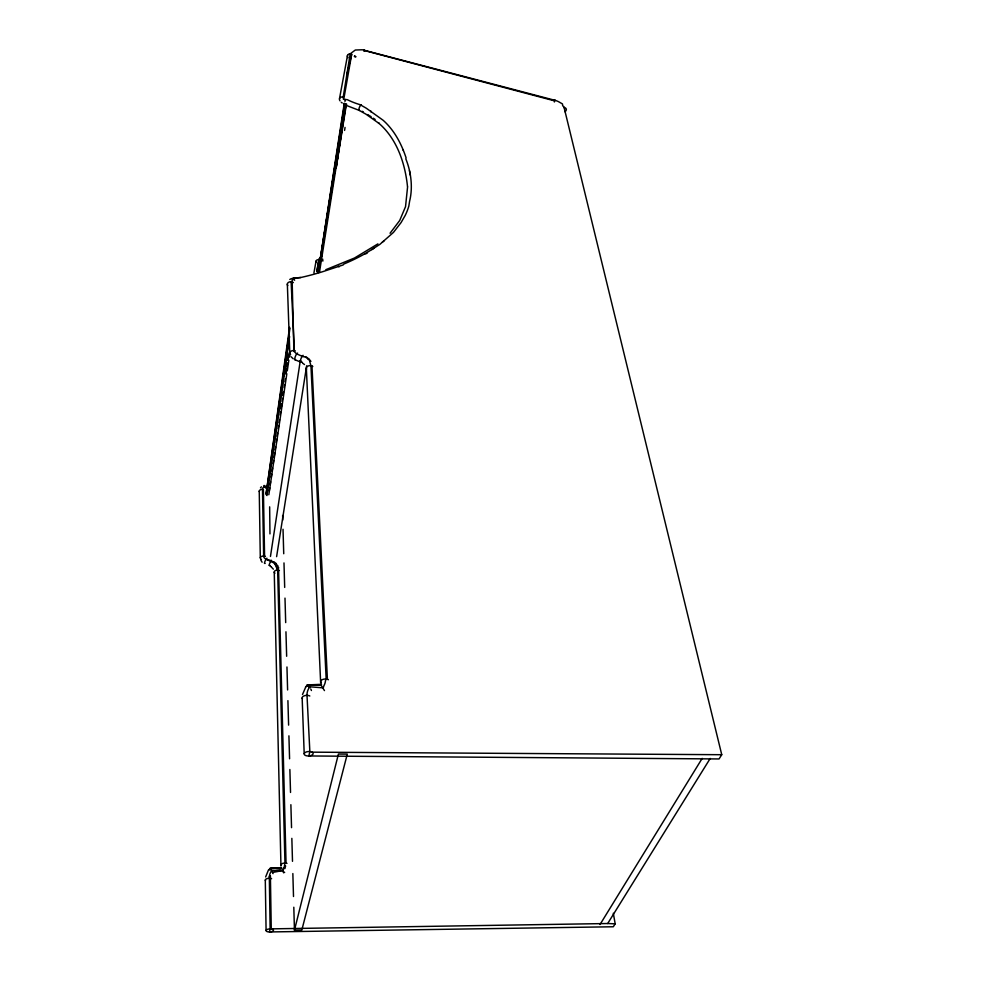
<?xml version="1.0" encoding="UTF-8"?>
<svg xmlns="http://www.w3.org/2000/svg" width="981" height="981" viewBox="0 0 981 981"><rect width="100%" height="100%" fill="white"/><g stroke="black" fill="none" stroke-linecap="round" stroke-linejoin="round"><path stroke-width="1.47" d="M269.358 869.546C270.376 865.316 279.303 870.772 281.486 867.78L283.717 872.882M320.652 682.825L306.354 368.341M271.541 560.31C270.56 561.144 268.095 566.172 269.849 565.485M267.985 485.693L263.46 487.275A4.132 3.164 7.3 0 0 262.479 489.335L263.644 556.043A4.292 3.409 7.1 0 0 266.059 559.195L271.21 560.654L274.95 564.05L277.648 570.108L284.956 863.059L284.147 867.744L282.626 870.588L271.639 870.674A14.065 13.28 7 0 0 269.321 876.658L270.131 928.884L269.456 931.95A3.728 1.521 -3.6 0 1 266.084 930.478L265.299 880.141M280.946 866.088L274.251 572.131M364.466 50.73L364.429 49.749L363.853 51.122M407.581 186.831L405.533 206.66L399.696 220.504L390.058 233.245M344.405 104.611L344.589 103.263M264.919 487.41L265.054 486.478A2.955 0.895 75.5 0 0 263.681 486.184M281.057 408.476L281.694 403.927M282.969 394.84L283.386 391.811M285.925 373.638L286.342 370.61M286.979 366.072L287.408 363.044M287.825 360.015L288.255 356.986M266.084 493.541L289.591 327.298M266.955 495.552L289.554 336.655M266.096 494.252L289.935 328.316M269.321 490.868L269.75 487.827M270.18 484.798L270.621 481.769M271.271 477.22L271.7 474.191M272.129 471.15L272.571 468.121M273.221 463.572L273.65 460.543M274.079 457.514L274.729 452.964M275.171 449.936L275.6 446.907M276.25 442.357L276.679 439.316M277.12 436.287L277.549 433.259M278.199 428.709L278.629 425.68M279.07 422.652L279.499 419.61M280.149 415.061L280.578 412.032M281.02 409.003L281.67 404.454M282.099 401.425L282.528 398.396M282.969 395.355L283.399 392.326M284.049 387.777L284.478 384.748M284.919 381.719L285.348 378.691M285.998 374.141L287.519 363.522M287.948 360.493L289.027 352.915M266.391 494.951L289.42 336.508M268.819 494.755L286.832 373.773M287.286 370.744L288.868 360.162M289.309 357.133L289.984 352.596M270.462 556.448L300.26 360.849M306.783 686.001A3.936 1.349 67.2 0 1 307.298 684.946L321.425 684.297L321.253 685.437L324.466 690.599M318.236 271.663L344.049 104.697M346.085 104.28L319.45 272.436M318.261 272.215L344.589 103.728M276.605 556.656L306.661 365.766M316.74 271.516L318.837 259.757L320.701 256.899L329.04 204.146M329.518 201.13L329.984 198.113M330.462 195.096L333.086 178.517M333.565 175.501L334.043 172.484M334.509 169.468L334.987 166.451M335.465 163.447L335.943 160.43M336.422 157.414L336.9 154.397M338.322 145.347L339.034 140.835M339.512 137.818L339.99 134.802M340.468 131.785L340.947 128.769M341.425 125.752L341.903 122.748M342.369 119.731L342.847 116.714M343.325 113.698L343.804 110.681M344.576 130.424L345.054 127.42M316.949 271.59L318.837 259.757L320.579 258.972L319.205 258.714M318.518 272.583L345.471 104.82L336.103 168.364L346.256 105.188M302.16 697.969L304.196 753.702A4.5 2.232 -3.6 0 0 308.868 755.959L719.061 758.951L721.746 754.708L563.867 106.61L562.689 105.862L562.493 103.949L558.765 101.803A11.245 6.413 15.4 0 0 554.805 100.283L362.345 49.773L355.318 50.019L350.18 53.845A2.906 2.477 16.7 0 0 347.973 57.695M322.614 260.186L322.786 259.205M351.689 54.298L344.061 97.536L343.215 97.131L350.18 53.845L351.689 54.298L346.759 75.096M313.92 272.963L316.041 261.191M339.512 98.566L347.507 55.427M265.643 876.953L268.316 870.355A3.617 1.496 37.3 0 1 269.812 869.853L271.014 869.706L269.554 868.565M302.504 694.523L305.925 686.565M294.459 930.184L338.42 754.033L347.286 754.107L301.817 930.074L294.459 930.184L293.81 907.229M308.868 755.959L309.849 751.52L307.004 695.357A16.959 14.568 11.2 0 1 308.696 688.539L309.138 686.725L307.862 685.057L320.48 685.143L321.425 684.297M344.956 101.423L345.165 100.54M554.363 101.987L554.89 99.804L554.694 100.405M340.015 100.859A3.004 2.502 14.4 0 1 343.215 97.131L343.46 99.302L347.348 99.694A70.485 59.228 0.3 0 0 361.008 104.942L361.903 105.727A116.8 71.687 9.3 0 1 366.379 108.278L383.068 120.222A80.221 48.694 10 0 1 386.355 123.348C395.711 132.938 401.891 145.163 406.06 157.794L405.852 158.947C411.1 171.945 413.038 187.53 409.592 201.277L408.819 206.145A141.926 88.437 8.6 0 1 405.178 215.489L401.045 222.613L393.479 232.387L379.88 244.367L367.213 252.448L366.784 253.49L364.822 253.821A212.742 129.872 7.2 0 1 357.354 257.819L354.766 259.107A223.349 135.819 7.1 0 1 343.926 263.999L343.142 264.944L323.264 271.504A229.934 139.461 7 0 1 300.775 277.513L293.417 278.175A3.458 1.202 78.2 0 0 292.448 278.837M344.478 104.942L346.734 104.231M280.125 868.859L280.468 868.16M287.801 285.581A3.446 2.538 -0.9 0 1 287.874 282.933A3.446 2.538 -0.9 0 1 291.124 281.755L292.179 281.952L293.92 351.345L296.654 353.908L303.141 356.679L306.305 356.961L310.29 360.542M266.893 558.214L266.464 558.618C265.741 559.452 263.337 564.247 265.115 563.45M702.188 758.374L600.016 924.531M266.084 930.478A3.728 1.521 -3.6 0 1 270.131 928.884L607.693 923.526L710.219 758.436M613.321 913.25L615.173 923.82L613.321 926.763L269.456 931.95M346.44 104.857L345.925 105.261L359.083 110.338L365.852 114.103L379.083 123.459L378.421 122.87C396.888 138.628 405.092 163.104 407.507 186.598M374.019 248.193L371.811 249.628M260.492 487.815L261.387 486.834M382.296 242.233L384.209 240.701M269.321 876.658L270.4 875.812L271.259 928.946M293.846 278.604L294.263 279.315L292.228 279.683L292.399 280.701L291.124 281.755L294.325 350.622M320.701 256.899L321.793 256.176M377.918 243.877L354.472 258.028L325.827 269.689M364.822 253.821L367.213 252.448M308.561 685.584L307.482 686.197A4.341 2.183 38.3 0 0 305.594 687.166M297.586 353.074L296.654 353.908A3.593 0.834 -67.8 0 0 294.84 358.212A3.593 0.834 -67.8 0 0 295.453 359.487M289.775 279.462L291.516 278.518M274.95 564.05L276.102 563.572L278.763 567.987L277.304 567.962L278.592 570.231L286.047 863.133A3.605 1.582 -3.6 0 1 286.992 863.354M284.625 866.223L285.63 865.929L284.797 868.639L284.147 867.744M270.609 931.864L271.688 931.631A3.728 1.521 -3.6 0 0 272.24 929.154M271.639 870.674L272.546 872.452L282.626 870.588M276.384 565.914L277.721 565.669M293.417 278.175L300.775 277.513M281.486 867.78L269.922 868.602L280.701 868.492M307.298 684.946L320.48 685.143M304.196 753.702A4.5 2.232 -3.6 0 1 309.849 751.52L312.179 752.169L721.746 754.708M305.422 357.145L308.941 358.972M607.693 923.526L615.173 923.82M286.047 863.133L284.956 863.059A3.605 1.582 -3.6 0 0 281.093 865.168M265.397 556.46A3.09 1.839 -1.8 0 0 264.576 556.166L263.644 556.043A3.09 1.839 -1.8 0 0 260.357 558.361M307.813 358.96L310.965 361.315M328.39 679.759A4.329 2.305 -3.8 0 0 327.409 679.318L326.17 679.06A4.329 2.305 -3.8 0 0 321.609 680.066A4.329 2.305 -3.8 0 0 321.228 682.653M364.074 50.436L554.645 100.884M354.276 56.408L355.134 56.653A2.894 1.631 10.9 0 0 356.029 56.739M322.234 260.75L322.994 260.958M312.816 366.514A3.63 2.514 -2.3 0 0 311.97 365.999L310.94 365.705A3.63 2.514 -2.3 0 0 307.298 366.502A3.63 2.514 -2.3 0 0 306.587 369.101M294.827 359.684L300.505 362.038M266.059 559.195L273.061 562.469L273.969 561.782L276.102 563.572M283.215 871.704L284.649 872.416M292.179 281.952L293.368 282.589M362.197 111.282L363.313 111.908M367.765 114.569L368.881 115.268M341.265 102.343L342.222 102.956M338.224 266.292L339.107 266.857M375.134 119.449L373.332 118.211M370.082 115.979L371.112 116.702M293.245 358.813L290.977 356.679M302.663 363.154L304.49 364.552M344.662 99.253L345.361 99.792M269.199 565.252L270.854 566.577M271.222 566.908L273.356 569.164M310.131 687.73L309.138 686.725L323.264 687.865L323.889 685.756A16.861 14.359 9.8 0 0 325.471 680.777L326.17 679.06L310.94 365.705L309.64 361.082M300.407 360.493L302.271 362.504M262.099 562.211L260.762 559.955M265.054 486.478L265.655 488.109M272.546 872.452L273.049 873.642M310.83 689.103L311.431 690.526M403.044 149.627L403.363 150.498M370.843 111.049L371.235 112.165M343.693 103.471L343.89 104.207M409.862 172.889L410.217 175.072M409.445 170.706L410.119 173.858M345.717 103.9L345.876 104.783M311.97 365.999L327.409 679.318M287.347 284.049L289.8 353.258M282.638 515.491L282.761 520.077M283.031 529.262L283.73 553.738M283.987 562.922L284.686 587.411M284.993 598.116L285.692 622.604M285.949 631.789L286.648 656.264M286.955 666.982L287.605 689.937M287.911 700.642L288.61 725.131M288.917 735.836L289.579 758.791M289.873 769.509L290.535 792.452M290.879 804.702L291.541 827.657M291.848 838.363L292.497 861.318M292.853 873.556L293.503 896.511M264.576 556.166L263.386 489.458L262.479 489.335A2.98 1.876 -1.3 0 0 259.327 491.665M259.254 491.076L260.296 557.797M269.652 506.834L269.959 533.897M265.544 880.607A3.642 1.57 -3.4 0 1 269.248 878.277L270.351 878.338A3.642 1.57 -3.4 0 1 271.614 878.669M274.962 573.162A3.102 1.827 -2.2 0 1 274.606 571.15A3.102 1.827 -2.2 0 1 277.648 570.108L278.592 570.231A3.102 1.827 -2.2 0 1 279.401 570.513M261.351 559.317A3.09 1.839 -1.8 0 1 260.725 558.888M316.348 262.393A2.551 1.913 12.4 0 1 317.133 259.916A2.551 1.913 12.4 0 1 320.517 260.615M563.719 107.481A2.918 2.318 -17.9 0 1 564.958 111.724M359.463 110.412A3.053 0.981 -67.1 0 1 359.242 107.849A3.053 0.981 -67.1 0 1 361.388 104.771M294.263 279.315A3.458 1.202 78.2 0 1 294.619 280.235M290.609 354.705A3.605 2.526 -1.5 0 1 290.719 351.419A3.605 2.526 -1.5 0 1 295.355 350.928M301.228 361.523A3.593 0.809 -67.8 0 1 300.676 359.524A3.593 0.809 -67.8 0 1 303.178 355.367M302.442 698.656A4.378 2.293 -3.4 0 1 304.282 695.787A4.378 2.293 -3.4 0 1 309.824 696.007M312.179 752.169A4.5 2.232 -3.6 0 1 310.241 755.75M355.134 56.653L354.619 55.843L355.134 56.653"/></g></svg>
